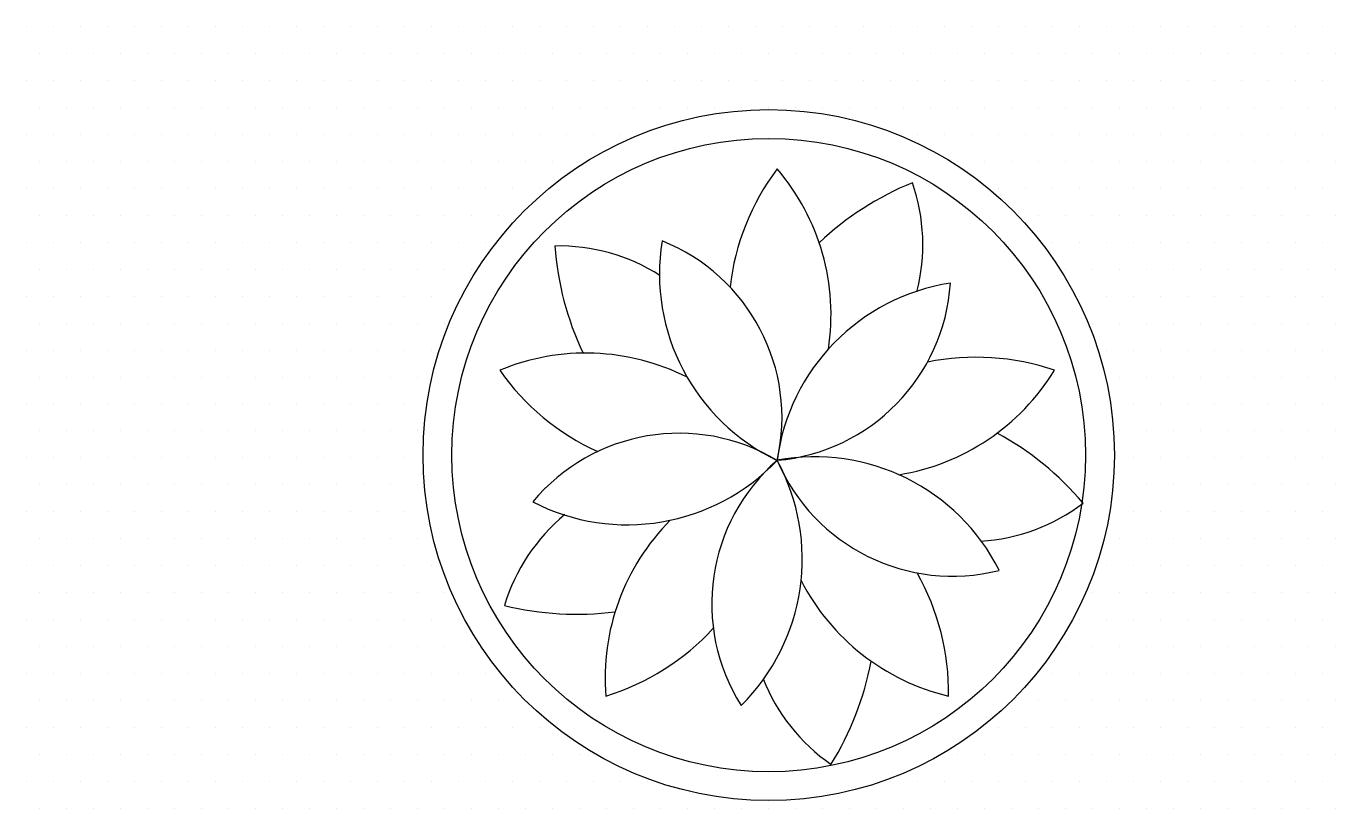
# Model space of a CAD drawing. Extents: x 4677 to 17855, y 8827 to 17498.
# Drawn here: x 8688 to 13234, y 11943 to 14661 of the extents above; entities that cross this region are included whole.
import ezdxf

# ---------------------------------------------------------------- set-up
doc = ezdxf.new("R2010")
doc.units = 0
doc.header["$MEASUREMENT"] = 0
doc.layers.get('0').update_dxf_attribs({"linetype": 'CONTINUOUS'})
doc.layers.add('2D', color=7, linetype='CONTINUOUS')
doc.styles.add('ATT', font='TXT')

# ---------------------------------------------------------------- blocks, each defined once
blk = doc.blocks.new('*X1')
at = {"color": 0}
for p, q in [((60562.5, 35812.5), (60562.5, 35812.5)), ((60656.25, 35812.5), (60656.25, 35812.5)), ((60750, 35812.5), (60750, 35812.5)), ((60843.75, 35812.5), (60843.75, 35812.5)), ((60937.5, 35812.5), (60937.5, 35812.5)), ((61031.25, 35812.5), (61031.25, 35812.5)), ((61125, 35812.5), (61125, 35812.5)), ((61218.75, 35812.5), (61218.75, 35812.5)), ((61312.5, 35812.5), (61312.5, 35812.5)), ((61406.25, 35812.5), (61406.25, 35812.5)), ((61500, 35812.5), (61500, 35812.5)), ((61593.75, 35812.5), (61593.75, 35812.5)), ((61687.5, 35812.5), (61687.5, 35812.5)), ((61781.25, 35812.5), (61781.25, 35812.5)), ((61875, 35812.5), (61875, 35812.5)), ((61968.75, 35812.5), (61968.75, 35812.5)), ((62062.5, 35812.5), (62062.5, 35812.5)), ((62156.25, 35812.5), (62156.25, 35812.5)), ((62250, 35812.5), (62250, 35812.5)), ((62343.75, 35812.5), (62343.75, 35812.5)), ((62437.5, 35812.5), (62437.5, 35812.5)), ((62531.25, 35812.5), (62531.25, 35812.5)), ((62625, 35812.5), (62625, 35812.5)), ((62718.75, 35812.5), (62718.75, 35812.5)), ((62812.5, 35812.5), (62812.5, 35812.5)), ((62906.25, 35812.5), (62906.25, 35812.5)), ((63000, 35812.5), (63000, 35812.5)), ((63093.75, 35812.5), (63093.75, 35812.5)), ((63187.5, 35812.5), (63187.5, 35812.5)), ((63281.25, 35812.5), (63281.25, 35812.5)), ((63375, 35812.5), (63375, 35812.5)), ((63468.75, 35812.5), (63468.75, 35812.5)), ((63562.5, 35812.5), (63562.5, 35812.5)), ((63656.25, 35812.5), (63656.25, 35812.5)), ((63750, 35812.5), (63750, 35812.5)), ((63843.75, 35812.5), (63843.75, 35812.5)), ((63937.5, 35812.5), (63937.5, 35812.5)), ((64031.25, 35812.5), (64031.25, 35812.5)), ((64125, 35812.5), (64125, 35812.5)), ((64218.75, 35812.5), (64218.75, 35812.5)), ((64312.5, 35812.5), (64312.5, 35812.5)), ((64406.25, 35812.5), (64406.25, 35812.5)), ((64500, 35812.5), (64500, 35812.5)), ((64593.75, 35812.5), (64593.75, 35812.5)), ((64687.5, 35812.5), (64687.5, 35812.5)), ((64781.25, 35812.5), (64781.25, 35812.5)), ((64875, 35812.5), (64875, 35812.5)), ((64968.75, 35812.5), (64968.75, 35812.5)), ((65062.5, 35812.5), (65062.5, 35812.5)), ((60609.375, 35718.75), (60609.375, 35718.75)), ((60703.125, 35718.75), (60703.125, 35718.75)), ((60796.875, 35718.75), (60796.875, 35718.75)), ((60890.625, 35718.75), (60890.625, 35718.75)), ((60984.375, 35718.75), (60984.375, 35718.75)), ((61078.125, 35718.75), (61078.125, 35718.75)), ((61171.875, 35718.75), (61171.875, 35718.75)), ((61265.625, 35718.75), (61265.625, 35718.75)), ((61359.375, 35718.75), (61359.375, 35718.75)), ((61453.125, 35718.75), (61453.125, 35718.75)), ((61546.875, 35718.75), (61546.875, 35718.75)), ((61640.625, 35718.75), (61640.625, 35718.75)), ((61734.375, 35718.75), (61734.375, 35718.75)), ((61828.125, 35718.75), (61828.125, 35718.75)), ((61921.875, 35718.75), (61921.875, 35718.75)), ((62015.625, 35718.75), (62015.625, 35718.75)), ((62109.375, 35718.75), (62109.375, 35718.75)), ((62203.125, 35718.75), (62203.125, 35718.75)), ((62296.875, 35718.75), (62296.875, 35718.75)), ((62390.625, 35718.75), (62390.625, 35718.75)), ((62484.375, 35718.75), (62484.375, 35718.75)), ((62578.125, 35718.75), (62578.125, 35718.75)), ((62671.875, 35718.75), (62671.875, 35718.75)), ((62765.625, 35718.75), (62765.625, 35718.75)), ((62859.375, 35718.75), (62859.375, 35718.75)), ((62953.125, 35718.75), (62953.125, 35718.75)), ((63046.875, 35718.75), (63046.875, 35718.75)), ((63140.625, 35718.75), (63140.625, 35718.75)), ((63234.375, 35718.75), (63234.375, 35718.75)), ((63328.125, 35718.75), (63328.125, 35718.75)), ((63421.875, 35718.75), (63421.875, 35718.75)), ((63515.625, 35718.75), (63515.625, 35718.75)), ((63609.375, 35718.75), (63609.375, 35718.75)), ((63703.125, 35718.75), (63703.125, 35718.75)), ((63796.875, 35718.75), (63796.875, 35718.75)), ((63890.625, 35718.75), (63890.625, 35718.75)), ((63984.375, 35718.75), (63984.375, 35718.75)), ((64078.125, 35718.75), (64078.125, 35718.75)), ((64171.875, 35718.75), (64171.875, 35718.75)), ((64265.625, 35718.75), (64265.625, 35718.75)), ((64359.375, 35718.75), (64359.375, 35718.75)), ((64453.125, 35718.75), (64453.125, 35718.75)), ((64546.875, 35718.75), (64546.875, 35718.75)), ((64640.625, 35718.75), (64640.625, 35718.75)), ((64734.375, 35718.75), (64734.375, 35718.75)), ((64828.125, 35718.75), (64828.125, 35718.75)), ((64921.875, 35718.75), (64921.875, 35718.75)), ((65015.625, 35718.75), (65015.625, 35718.75)), ((65109.375, 35718.75), (65109.375, 35718.75)), ((60562.5, 35625), (60562.5, 35625)), ((60656.25, 35625), (60656.25, 35625)), ((60750, 35625), (60750, 35625)), ((60843.75, 35625), (60843.75, 35625)), ((60937.5, 35625), (60937.5, 35625)), ((61031.25, 35625), (61031.25, 35625)), ((61125, 35625), (61125, 35625)), ((61218.75, 35625), (61218.75, 35625)), ((61312.5, 35625), (61312.5, 35625)), ((61406.25, 35625), (61406.25, 35625)), ((61500, 35625), (61500, 35625)), ((61593.75, 35625), (61593.75, 35625)), ((61687.5, 35625), (61687.5, 35625)), ((61781.25, 35625), (61781.25, 35625)), ((61875, 35625), (61875, 35625)), ((61968.75, 35625), (61968.75, 35625)), ((62062.5, 35625), (62062.5, 35625)), ((62156.25, 35625), (62156.25, 35625)), ((62250, 35625), (62250, 35625)), ((62343.75, 35625), (62343.75, 35625)), ((62437.5, 35625), (62437.5, 35625)), ((62531.25, 35625), (62531.25, 35625)), ((62625, 35625), (62625, 35625)), ((62718.75, 35625), (62718.75, 35625)), ((62812.5, 35625), (62812.5, 35625)), ((62906.25, 35625), (62906.25, 35625)), ((63000, 35625), (63000, 35625)), ((63093.75, 35625), (63093.75, 35625)), ((63187.5, 35625), (63187.5, 35625)), ((63281.25, 35625), (63281.25, 35625)), ((63375, 35625), (63375, 35625)), ((63468.75, 35625), (63468.75, 35625)), ((63562.5, 35625), (63562.5, 35625)), ((63656.25, 35625), (63656.25, 35625)), ((63750, 35625), (63750, 35625)), ((63843.75, 35625), (63843.75, 35625)), ((63937.5, 35625), (63937.5, 35625)), ((64031.25, 35625), (64031.25, 35625)), ((64125, 35625), (64125, 35625)), ((64218.75, 35625), (64218.75, 35625)), ((64312.5, 35625), (64312.5, 35625)), ((64406.25, 35625), (64406.25, 35625)), ((64500, 35625), (64500, 35625)), ((64593.75, 35625), (64593.75, 35625)), ((64687.5, 35625), (64687.5, 35625)), ((64781.25, 35625), (64781.25, 35625)), ((64875, 35625), (64875, 35625)), ((64968.75, 35625), (64968.75, 35625)), ((65062.5, 35625), (65062.5, 35625)), ((60609.375, 35531.25), (60609.375, 35531.25)), ((60703.125, 35531.25), (60703.125, 35531.25)), ((60796.875, 35531.25), (60796.875, 35531.25)), ((60890.625, 35531.25), (60890.625, 35531.25)), ((60984.375, 35531.25), (60984.375, 35531.25)), ((61078.125, 35531.25), (61078.125, 35531.25)), ((61171.875, 35531.25), (61171.875, 35531.25)), ((61265.625, 35531.25), (61265.625, 35531.25)), ((61359.375, 35531.25), (61359.375, 35531.25)), ((61453.125, 35531.25), (61453.125, 35531.25)), ((61546.875, 35531.25), (61546.875, 35531.25)), ((61640.625, 35531.25), (61640.625, 35531.25)), ((61734.375, 35531.25), (61734.375, 35531.25)), ((61828.125, 35531.25), (61828.125, 35531.25)), ((61921.875, 35531.25), (61921.875, 35531.25)), ((62015.625, 35531.25), (62015.625, 35531.25)), ((62109.375, 35531.25), (62109.375, 35531.25)), ((62203.125, 35531.25), (62203.125, 35531.25)), ((62296.875, 35531.25), (62296.875, 35531.25)), ((62390.625, 35531.25), (62390.625, 35531.25)), ((62484.375, 35531.25), (62484.375, 35531.25)), ((62578.125, 35531.25), (62578.125, 35531.25)), ((62671.875, 35531.25), (62671.875, 35531.25)), ((62765.625, 35531.25), (62765.625, 35531.25)), ((62859.375, 35531.25), (62859.375, 35531.25)), ((62953.125, 35531.25), (62953.125, 35531.25)), ((63046.875, 35531.25), (63046.875, 35531.25)), ((63140.625, 35531.25), (63140.625, 35531.25)), ((63234.375, 35531.25), (63234.375, 35531.25)), ((63328.125, 35531.25), (63328.125, 35531.25)), ((63421.875, 35531.25), (63421.875, 35531.25)), ((63515.625, 35531.25), (63515.625, 35531.25)), ((63609.375, 35531.25), (63609.375, 35531.25)), ((63703.125, 35531.25), (63703.125, 35531.25)), ((63796.875, 35531.25), (63796.875, 35531.25)), ((63890.625, 35531.25), (63890.625, 35531.25)), ((63984.375, 35531.25), (63984.375, 35531.25)), ((64078.125, 35531.25), (64078.125, 35531.25)), ((64171.875, 35531.25), (64171.875, 35531.25)), ((64265.625, 35531.25), (64265.625, 35531.25)), ((64359.375, 35531.25), (64359.375, 35531.25)), ((64453.125, 35531.25), (64453.125, 35531.25)), ((64546.875, 35531.25), (64546.875, 35531.25)), ((64640.625, 35531.25), (64640.625, 35531.25)), ((64734.375, 35531.25), (64734.375, 35531.25)), ((64828.125, 35531.25), (64828.125, 35531.25)), ((64921.875, 35531.25), (64921.875, 35531.25)), ((65015.625, 35531.25), (65015.625, 35531.25)), ((65109.375, 35531.25), (65109.375, 35531.25)), ((60562.5, 35437.5), (60562.5, 35437.5)), ((60656.25, 35437.5), (60656.25, 35437.5)), ((60750, 35437.5), (60750, 35437.5)), ((60843.75, 35437.5), (60843.75, 35437.5)), ((60937.5, 35437.5), (60937.5, 35437.5)), ((61031.25, 35437.5), (61031.25, 35437.5)), ((61125, 35437.5), (61125, 35437.5)), ((61218.75, 35437.5), (61218.75, 35437.5)), ((61312.5, 35437.5), (61312.5, 35437.5)), ((61406.25, 35437.5), (61406.25, 35437.5)), ((61500, 35437.5), (61500, 35437.5)), ((61593.75, 35437.5), (61593.75, 35437.5)), ((61687.5, 35437.5), (61687.5, 35437.5)), ((61781.25, 35437.5), (61781.25, 35437.5)), ((61875, 35437.5), (61875, 35437.5)), ((61968.75, 35437.5), (61968.75, 35437.5)), ((62062.5, 35437.5), (62062.5, 35437.5)), ((62156.25, 35437.5), (62156.25, 35437.5)), ((62250, 35437.5), (62250, 35437.5)), ((62343.75, 35437.5), (62343.75, 35437.5)), ((62437.5, 35437.5), (62437.5, 35437.5)), ((62531.25, 35437.5), (62531.25, 35437.5)), ((62625, 35437.5), (62625, 35437.5)), ((63656.25, 35437.5), (63656.25, 35437.5)), ((63750, 35437.5), (63750, 35437.5)), ((63843.75, 35437.5), (63843.75, 35437.5)), ((63937.5, 35437.5), (63937.5, 35437.5)), ((64031.25, 35437.5), (64031.25, 35437.5)), ((64125, 35437.5), (64125, 35437.5)), ((64218.75, 35437.5), (64218.75, 35437.5)), ((64312.5, 35437.5), (64312.5, 35437.5)), ((64406.25, 35437.5), (64406.25, 35437.5)), ((64500, 35437.5), (64500, 35437.5)), ((64593.75, 35437.5), (64593.75, 35437.5)), ((64687.5, 35437.5), (64687.5, 35437.5)), ((64781.25, 35437.5), (64781.25, 35437.5)), ((64875, 35437.5), (64875, 35437.5)), ((64968.75, 35437.5), (64968.75, 35437.5)), ((65062.5, 35437.5), (65062.5, 35437.5)), ((60609.375, 35343.75), (60609.375, 35343.75)), ((60703.125, 35343.75), (60703.125, 35343.75)), ((60796.875, 35343.75), (60796.875, 35343.75)), ((60890.625, 35343.75), (60890.625, 35343.75)), ((60984.375, 35343.75), (60984.375, 35343.75)), ((61078.125, 35343.75), (61078.125, 35343.75)), ((61171.875, 35343.75), (61171.875, 35343.75)), ((61265.625, 35343.75), (61265.625, 35343.75)), ((61359.375, 35343.75), (61359.375, 35343.75)), ((61453.125, 35343.75), (61453.125, 35343.75)), ((61546.875, 35343.75), (61546.875, 35343.75)), ((61640.625, 35343.75), (61640.625, 35343.75)), ((61734.375, 35343.75), (61734.375, 35343.75)), ((61828.125, 35343.75), (61828.125, 35343.75)), ((61921.875, 35343.75), (61921.875, 35343.75)), ((62015.625, 35343.75), (62015.625, 35343.75)), ((62109.375, 35343.75), (62109.375, 35343.75)), ((62203.125, 35343.75), (62203.125, 35343.75)), ((62296.875, 35343.75), (62296.875, 35343.75)), ((62390.625, 35343.75), (62390.625, 35343.75)), ((62484.375, 35343.75), (62484.375, 35343.75)), ((63796.875, 35343.75), (63796.875, 35343.75)), ((63890.625, 35343.75), (63890.625, 35343.75)), ((63984.375, 35343.75), (63984.375, 35343.75)), ((64078.125, 35343.75), (64078.125, 35343.75)), ((64171.875, 35343.75), (64171.875, 35343.75)), ((64265.625, 35343.75), (64265.625, 35343.75)), ((64359.375, 35343.75), (64359.375, 35343.75)), ((64453.125, 35343.75), (64453.125, 35343.75)), ((64546.875, 35343.75), (64546.875, 35343.75)), ((64640.625, 35343.75), (64640.625, 35343.75)), ((64734.375, 35343.75), (64734.375, 35343.75)), ((64828.125, 35343.75), (64828.125, 35343.75)), ((64921.875, 35343.75), (64921.875, 35343.75)), ((65015.625, 35343.75), (65015.625, 35343.75)), ((65109.375, 35343.75), (65109.375, 35343.75)), ((60562.5, 35250), (60562.5, 35250)), ((60656.25, 35250), (60656.25, 35250)), ((60750, 35250), (60750, 35250)), ((60843.75, 35250), (60843.75, 35250)), ((60937.5, 35250), (60937.5, 35250)), ((61031.25, 35250), (61031.25, 35250)), ((61125, 35250), (61125, 35250)), ((61218.75, 35250), (61218.75, 35250)), ((61312.5, 35250), (61312.5, 35250)), ((61406.25, 35250), (61406.25, 35250)), ((61500, 35250), (61500, 35250)), ((61593.75, 35250), (61593.75, 35250)), ((61687.5, 35250), (61687.5, 35250)), ((61781.25, 35250), (61781.25, 35250)), ((61875, 35250), (61875, 35250)), ((61968.75, 35250), (61968.75, 35250)), ((62062.5, 35250), (62062.5, 35250)), ((62156.25, 35250), (62156.25, 35250)), ((62250, 35250), (62250, 35250)), ((62343.75, 35250), (62343.75, 35250)), ((63937.5, 35250), (63937.5, 35250)), ((64031.25, 35250), (64031.25, 35250)), ((64125, 35250), (64125, 35250)), ((64218.75, 35250), (64218.75, 35250)), ((64312.5, 35250), (64312.5, 35250)), ((64406.25, 35250), (64406.25, 35250)), ((64500, 35250), (64500, 35250)), ((64593.75, 35250), (64593.75, 35250)), ((64687.5, 35250), (64687.5, 35250)), ((64781.25, 35250), (64781.25, 35250)), ((64875, 35250), (64875, 35250)), ((64968.75, 35250), (64968.75, 35250)), ((65062.5, 35250), (65062.5, 35250)), ((60609.375, 35156.25), (60609.375, 35156.25)), ((60703.125, 35156.25), (60703.125, 35156.25)), ((60796.875, 35156.25), (60796.875, 35156.25)), ((60890.625, 35156.25), (60890.625, 35156.25)), ((60984.375, 35156.25), (60984.375, 35156.25)), ((61078.125, 35156.25), (61078.125, 35156.25)), ((61171.875, 35156.25), (61171.875, 35156.25)), ((61265.625, 35156.25), (61265.625, 35156.25)), ((61359.375, 35156.25), (61359.375, 35156.25)), ((61453.125, 35156.25), (61453.125, 35156.25)), ((61546.875, 35156.25), (61546.875, 35156.25)), ((61640.625, 35156.25), (61640.625, 35156.25)), ((61734.375, 35156.25), (61734.375, 35156.25)), ((61828.125, 35156.25), (61828.125, 35156.25)), ((61921.875, 35156.25), (61921.875, 35156.25)), ((62015.625, 35156.25), (62015.625, 35156.25)), ((62109.375, 35156.25), (62109.375, 35156.25)), ((62203.125, 35156.25), (62203.125, 35156.25)), ((64078.125, 35156.25), (64078.125, 35156.25)), ((64171.875, 35156.25), (64171.875, 35156.25)), ((64265.625, 35156.25), (64265.625, 35156.25)), ((64359.375, 35156.25), (64359.375, 35156.25)), ((64453.125, 35156.25), (64453.125, 35156.25)), ((64546.875, 35156.25), (64546.875, 35156.25)), ((64640.625, 35156.25), (64640.625, 35156.25)), ((64734.375, 35156.25), (64734.375, 35156.25)), ((64828.125, 35156.25), (64828.125, 35156.25)), ((64921.875, 35156.25), (64921.875, 35156.25)), ((65015.625, 35156.25), (65015.625, 35156.25)), ((65109.375, 35156.25), (65109.375, 35156.25)), ((60562.5, 35062.5), (60562.5, 35062.5)), ((60656.25, 35062.5), (60656.25, 35062.5)), ((60750, 35062.5), (60750, 35062.5)), ((60843.75, 35062.5), (60843.75, 35062.5)), ((60937.5, 35062.5), (60937.5, 35062.5)), ((61031.25, 35062.5), (61031.25, 35062.5)), ((61125, 35062.5), (61125, 35062.5)), ((61218.75, 35062.5), (61218.75, 35062.5)), ((61312.5, 35062.5), (61312.5, 35062.5)), ((61406.25, 35062.5), (61406.25, 35062.5)), ((61500, 35062.5), (61500, 35062.5)), ((61593.75, 35062.5), (61593.75, 35062.5)), ((61687.5, 35062.5), (61687.5, 35062.5)), ((61781.25, 35062.5), (61781.25, 35062.5)), ((61875, 35062.5), (61875, 35062.5)), ((61968.75, 35062.5), (61968.75, 35062.5)), ((62062.5, 35062.5), (62062.5, 35062.5)), ((62156.25, 35062.5), (62156.25, 35062.5)), ((64125, 35062.5), (64125, 35062.5)), ((64218.75, 35062.5), (64218.75, 35062.5)), ((64312.5, 35062.5), (64312.5, 35062.5)), ((64406.25, 35062.5), (64406.25, 35062.5)), ((64500, 35062.5), (64500, 35062.5)), ((64593.75, 35062.5), (64593.75, 35062.5)), ((64687.5, 35062.5), (64687.5, 35062.5)), ((64781.25, 35062.5), (64781.25, 35062.5)), ((64875, 35062.5), (64875, 35062.5)), ((64968.75, 35062.5), (64968.75, 35062.5)), ((65062.5, 35062.5), (65062.5, 35062.5)), ((60609.375, 34968.75), (60609.375, 34968.75)), ((60703.125, 34968.75), (60703.125, 34968.75)), ((60796.875, 34968.75), (60796.875, 34968.75)), ((60890.625, 34968.75), (60890.625, 34968.75)), ((60984.375, 34968.75), (60984.375, 34968.75)), ((61078.125, 34968.75), (61078.125, 34968.75)), ((61171.875, 34968.75), (61171.875, 34968.75)), ((61265.625, 34968.75), (61265.625, 34968.75)), ((61359.375, 34968.75), (61359.375, 34968.75)), ((61453.125, 34968.75), (61453.125, 34968.75)), ((61546.875, 34968.75), (61546.875, 34968.75)), ((61640.625, 34968.75), (61640.625, 34968.75)), ((61734.375, 34968.75), (61734.375, 34968.75)), ((61828.125, 34968.75), (61828.125, 34968.75)), ((61921.875, 34968.75), (61921.875, 34968.75)), ((62015.625, 34968.75), (62015.625, 34968.75)), ((62109.375, 34968.75), (62109.375, 34968.75)), ((64171.875, 34968.75), (64171.875, 34968.75)), ((64265.625, 34968.75), (64265.625, 34968.75)), ((64359.375, 34968.75), (64359.375, 34968.75)), ((64453.125, 34968.75), (64453.125, 34968.75)), ((64546.875, 34968.75), (64546.875, 34968.75)), ((64640.625, 34968.75), (64640.625, 34968.75)), ((64734.375, 34968.75), (64734.375, 34968.75)), ((64828.125, 34968.75), (64828.125, 34968.75)), ((64921.875, 34968.75), (64921.875, 34968.75)), ((65015.625, 34968.75), (65015.625, 34968.75)), ((65109.375, 34968.75), (65109.375, 34968.75)), ((60562.5, 34875), (60562.5, 34875)), ((60656.25, 34875), (60656.25, 34875)), ((60750, 34875), (60750, 34875)), ((60843.75, 34875), (60843.75, 34875)), ((60937.5, 34875), (60937.5, 34875)), ((61031.25, 34875), (61031.25, 34875)), ((61125, 34875), (61125, 34875)), ((61218.75, 34875), (61218.75, 34875)), ((61312.5, 34875), (61312.5, 34875)), ((61406.25, 34875), (61406.25, 34875)), ((61500, 34875), (61500, 34875)), ((61593.75, 34875), (61593.75, 34875)), ((61687.5, 34875), (61687.5, 34875)), ((61781.25, 34875), (61781.25, 34875)), ((61875, 34875), (61875, 34875)), ((61968.75, 34875), (61968.75, 34875)), ((62062.5, 34875), (62062.5, 34875)), ((64218.75, 34875), (64218.75, 34875)), ((64312.5, 34875), (64312.5, 34875)), ((64406.25, 34875), (64406.25, 34875)), ((64500, 34875), (64500, 34875)), ((64593.75, 34875), (64593.75, 34875)), ((64687.5, 34875), (64687.5, 34875)), ((64781.25, 34875), (64781.25, 34875)), ((64875, 34875), (64875, 34875)), ((64968.75, 34875), (64968.75, 34875)), ((65062.5, 34875), (65062.5, 34875)), ((60609.375, 34781.25), (60609.375, 34781.25)), ((60703.125, 34781.25), (60703.125, 34781.25)), ((60796.875, 34781.25), (60796.875, 34781.25)), ((60890.625, 34781.25), (60890.625, 34781.25)), ((60984.375, 34781.25), (60984.375, 34781.25)), ((61078.125, 34781.25), (61078.125, 34781.25)), ((61171.875, 34781.25), (61171.875, 34781.25)), ((61265.625, 34781.25), (61265.625, 34781.25)), ((61359.375, 34781.25), (61359.375, 34781.25)), ((61453.125, 34781.25), (61453.125, 34781.25)), ((61546.875, 34781.25), (61546.875, 34781.25)), ((61640.625, 34781.25), (61640.625, 34781.25)), ((61734.375, 34781.25), (61734.375, 34781.25)), ((61828.125, 34781.25), (61828.125, 34781.25)), ((61921.875, 34781.25), (61921.875, 34781.25)), ((62015.625, 34781.25), (62015.625, 34781.25)), ((64265.625, 34781.25), (64265.625, 34781.25)), ((64359.375, 34781.25), (64359.375, 34781.25)), ((64453.125, 34781.25), (64453.125, 34781.25)), ((64546.875, 34781.25), (64546.875, 34781.25)), ((64640.625, 34781.25), (64640.625, 34781.25)), ((64734.375, 34781.25), (64734.375, 34781.25)), ((64828.125, 34781.25), (64828.125, 34781.25)), ((64921.875, 34781.25), (64921.875, 34781.25)), ((65015.625, 34781.25), (65015.625, 34781.25)), ((65109.375, 34781.25), (65109.375, 34781.25)), ((60562.5, 34687.5), (60562.5, 34687.5)), ((60656.25, 34687.5), (60656.25, 34687.5)), ((60750, 34687.5), (60750, 34687.5)), ((60843.75, 34687.5), (60843.75, 34687.5)), ((60937.5, 34687.5), (60937.5, 34687.5)), ((61031.25, 34687.5), (61031.25, 34687.5)), ((61125, 34687.5), (61125, 34687.5)), ((61218.75, 34687.5), (61218.75, 34687.5)), ((61312.5, 34687.5), (61312.5, 34687.5)), ((61406.25, 34687.5), (61406.25, 34687.5)), ((61500, 34687.5), (61500, 34687.5)), ((61593.75, 34687.5), (61593.75, 34687.5)), ((61687.5, 34687.5), (61687.5, 34687.5)), ((61781.25, 34687.5), (61781.25, 34687.5)), ((61875, 34687.5), (61875, 34687.5)), ((61968.75, 34687.5), (61968.75, 34687.5)), ((64312.5, 34687.5), (64312.5, 34687.5)), ((64406.25, 34687.5), (64406.25, 34687.5)), ((64500, 34687.5), (64500, 34687.5)), ((64593.75, 34687.5), (64593.75, 34687.5)), ((64687.5, 34687.5), (64687.5, 34687.5)), ((64781.25, 34687.5), (64781.25, 34687.5)), ((64875, 34687.5), (64875, 34687.5)), ((64968.75, 34687.5), (64968.75, 34687.5)), ((65062.5, 34687.5), (65062.5, 34687.5)), ((60609.375, 34593.75), (60609.375, 34593.75)), ((60703.125, 34593.75), (60703.125, 34593.75)), ((60796.875, 34593.75), (60796.875, 34593.75)), ((60890.625, 34593.75), (60890.625, 34593.75)), ((60984.375, 34593.75), (60984.375, 34593.75)), ((61078.125, 34593.75), (61078.125, 34593.75)), ((61171.875, 34593.75), (61171.875, 34593.75)), ((61265.625, 34593.75), (61265.625, 34593.75)), ((61359.375, 34593.75), (61359.375, 34593.75)), ((61453.125, 34593.75), (61453.125, 34593.75)), ((61546.875, 34593.75), (61546.875, 34593.75)), ((61640.625, 34593.75), (61640.625, 34593.75)), ((61734.375, 34593.75), (61734.375, 34593.75)), ((61828.125, 34593.75), (61828.125, 34593.75)), ((61921.875, 34593.75), (61921.875, 34593.75)), ((64359.375, 34593.75), (64359.375, 34593.75)), ((64453.125, 34593.75), (64453.125, 34593.75)), ((64546.875, 34593.75), (64546.875, 34593.75)), ((64640.625, 34593.75), (64640.625, 34593.75)), ((64734.375, 34593.75), (64734.375, 34593.75)), ((64828.125, 34593.75), (64828.125, 34593.75)), ((64921.875, 34593.75), (64921.875, 34593.75)), ((65015.625, 34593.75), (65015.625, 34593.75)), ((65109.375, 34593.75), (65109.375, 34593.75)), ((60562.5, 34500), (60562.5, 34500)), ((60656.25, 34500), (60656.25, 34500)), ((60750, 34500), (60750, 34500)), ((60843.75, 34500), (60843.75, 34500)), ((60937.5, 34500), (60937.5, 34500)), ((61031.25, 34500), (61031.25, 34500)), ((61125, 34500), (61125, 34500)), ((61218.75, 34500), (61218.75, 34500)), ((61312.5, 34500), (61312.5, 34500)), ((61406.25, 34500), (61406.25, 34500)), ((61500, 34500), (61500, 34500)), ((61593.75, 34500), (61593.75, 34500)), ((61687.5, 34500), (61687.5, 34500)), ((61781.25, 34500), (61781.25, 34500)), ((61875, 34500), (61875, 34500)), ((64406.25, 34500), (64406.25, 34500)), ((64500, 34500), (64500, 34500)), ((64593.75, 34500), (64593.75, 34500)), ((64687.5, 34500), (64687.5, 34500)), ((64781.25, 34500), (64781.25, 34500)), ((64875, 34500), (64875, 34500)), ((64968.75, 34500), (64968.75, 34500)), ((65062.5, 34500), (65062.5, 34500)), ((60609.375, 34406.25), (60609.375, 34406.25)), ((60703.125, 34406.25), (60703.125, 34406.25)), ((60796.875, 34406.25), (60796.875, 34406.25)), ((60890.625, 34406.25), (60890.625, 34406.25)), ((60984.375, 34406.25), (60984.375, 34406.25)), ((61078.125, 34406.25), (61078.125, 34406.25)), ((61171.875, 34406.25), (61171.875, 34406.25)), ((61265.625, 34406.25), (61265.625, 34406.25)), ((61359.375, 34406.25), (61359.375, 34406.25)), ((61453.125, 34406.25), (61453.125, 34406.25)), ((61546.875, 34406.25), (61546.875, 34406.25)), ((61640.625, 34406.25), (61640.625, 34406.25)), ((61734.375, 34406.25), (61734.375, 34406.25)), ((61828.125, 34406.25), (61828.125, 34406.25)), ((61921.875, 34406.25), (61921.875, 34406.25)), ((64359.375, 34406.25), (64359.375, 34406.25)), ((64453.125, 34406.25), (64453.125, 34406.25)), ((64546.875, 34406.25), (64546.875, 34406.25)), ((64640.625, 34406.25), (64640.625, 34406.25)), ((64734.375, 34406.25), (64734.375, 34406.25)), ((64828.125, 34406.25), (64828.125, 34406.25)), ((64921.875, 34406.25), (64921.875, 34406.25)), ((65015.625, 34406.25), (65015.625, 34406.25)), ((65109.375, 34406.25), (65109.375, 34406.25)), ((60562.5, 34312.5), (60562.5, 34312.5)), ((60656.25, 34312.5), (60656.25, 34312.5)), ((60750, 34312.5), (60750, 34312.5)), ((60843.75, 34312.5), (60843.75, 34312.5)), ((60937.5, 34312.5), (60937.5, 34312.5)), ((61031.25, 34312.5), (61031.25, 34312.5)), ((61125, 34312.5), (61125, 34312.5)), ((61218.75, 34312.5), (61218.75, 34312.5)), ((61312.5, 34312.5), (61312.5, 34312.5)), ((61406.25, 34312.5), (61406.25, 34312.5)), ((61500, 34312.5), (61500, 34312.5)), ((61593.75, 34312.5), (61593.75, 34312.5)), ((61687.5, 34312.5), (61687.5, 34312.5)), ((61781.25, 34312.5), (61781.25, 34312.5)), ((61875, 34312.5), (61875, 34312.5)), ((64406.25, 34312.5), (64406.25, 34312.5)), ((64500, 34312.5), (64500, 34312.5)), ((64593.75, 34312.5), (64593.75, 34312.5)), ((64687.5, 34312.5), (64687.5, 34312.5)), ((64781.25, 34312.5), (64781.25, 34312.5)), ((64875, 34312.5), (64875, 34312.5)), ((64968.75, 34312.5), (64968.75, 34312.5)), ((65062.5, 34312.5), (65062.5, 34312.5)), ((60609.375, 34218.75), (60609.375, 34218.75)), ((60703.125, 34218.75), (60703.125, 34218.75)), ((60796.875, 34218.75), (60796.875, 34218.75)), ((60890.625, 34218.75), (60890.625, 34218.75)), ((60984.375, 34218.75), (60984.375, 34218.75)), ((61078.125, 34218.75), (61078.125, 34218.75)), ((61171.875, 34218.75), (61171.875, 34218.75)), ((61265.625, 34218.75), (61265.625, 34218.75)), ((61359.375, 34218.75), (61359.375, 34218.75)), ((61453.125, 34218.75), (61453.125, 34218.75)), ((61546.875, 34218.75), (61546.875, 34218.75)), ((61640.625, 34218.75), (61640.625, 34218.75)), ((61734.375, 34218.75), (61734.375, 34218.75)), ((61828.125, 34218.75), (61828.125, 34218.75)), ((61921.875, 34218.75), (61921.875, 34218.75)), ((64359.375, 34218.75), (64359.375, 34218.75)), ((64453.125, 34218.75), (64453.125, 34218.75)), ((64546.875, 34218.75), (64546.875, 34218.75)), ((64640.625, 34218.75), (64640.625, 34218.75)), ((64734.375, 34218.75), (64734.375, 34218.75)), ((64828.125, 34218.75), (64828.125, 34218.75)), ((64921.875, 34218.75), (64921.875, 34218.75)), ((65015.625, 34218.75), (65015.625, 34218.75)), ((65109.375, 34218.75), (65109.375, 34218.75)), ((60562.5, 34125), (60562.5, 34125)), ((60656.25, 34125), (60656.25, 34125)), ((60750, 34125), (60750, 34125)), ((60843.75, 34125), (60843.75, 34125)), ((60937.5, 34125), (60937.5, 34125)), ((61031.25, 34125), (61031.25, 34125)), ((61125, 34125), (61125, 34125)), ((61218.75, 34125), (61218.75, 34125)), ((61312.5, 34125), (61312.5, 34125)), ((61406.25, 34125), (61406.25, 34125)), ((61500, 34125), (61500, 34125)), ((61593.75, 34125), (61593.75, 34125)), ((61687.5, 34125), (61687.5, 34125)), ((61781.25, 34125), (61781.25, 34125)), ((61875, 34125), (61875, 34125)), ((64406.25, 34125), (64406.25, 34125)), ((64500, 34125), (64500, 34125)), ((64593.75, 34125), (64593.75, 34125)), ((64687.5, 34125), (64687.5, 34125)), ((64781.25, 34125), (64781.25, 34125)), ((64875, 34125), (64875, 34125)), ((64968.75, 34125), (64968.75, 34125)), ((65062.5, 34125), (65062.5, 34125)), ((60609.375, 34031.25), (60609.375, 34031.25)), ((60703.125, 34031.25), (60703.125, 34031.25)), ((60796.875, 34031.25), (60796.875, 34031.25)), ((60890.625, 34031.25), (60890.625, 34031.25)), ((60984.375, 34031.25), (60984.375, 34031.25)), ((61078.125, 34031.25), (61078.125, 34031.25)), ((61171.875, 34031.25), (61171.875, 34031.25)), ((61265.625, 34031.25), (61265.625, 34031.25)), ((61359.375, 34031.25), (61359.375, 34031.25)), ((61453.125, 34031.25), (61453.125, 34031.25)), ((61546.875, 34031.25), (61546.875, 34031.25)), ((61640.625, 34031.25), (61640.625, 34031.25)), ((61734.375, 34031.25), (61734.375, 34031.25)), ((61828.125, 34031.25), (61828.125, 34031.25)), ((61921.875, 34031.25), (61921.875, 34031.25)), ((64359.375, 34031.25), (64359.375, 34031.25)), ((64453.125, 34031.25), (64453.125, 34031.25)), ((64546.875, 34031.25), (64546.875, 34031.25)), ((64640.625, 34031.25), (64640.625, 34031.25)), ((64734.375, 34031.25), (64734.375, 34031.25)), ((64828.125, 34031.25), (64828.125, 34031.25)), ((64921.875, 34031.25), (64921.875, 34031.25)), ((65015.625, 34031.25), (65015.625, 34031.25)), ((65109.375, 34031.25), (65109.375, 34031.25)), ((60562.5, 33937.5), (60562.5, 33937.5)), ((60656.25, 33937.5), (60656.25, 33937.5)), ((60750, 33937.5), (60750, 33937.5)), ((60843.75, 33937.5), (60843.75, 33937.5)), ((60937.5, 33937.5), (60937.5, 33937.5)), ((61031.25, 33937.5), (61031.25, 33937.5)), ((61125, 33937.5), (61125, 33937.5)), ((61218.75, 33937.5), (61218.75, 33937.5)), ((61312.5, 33937.5), (61312.5, 33937.5)), ((61406.25, 33937.5), (61406.25, 33937.5)), ((61500, 33937.5), (61500, 33937.5)), ((61593.75, 33937.5), (61593.75, 33937.5)), ((61687.5, 33937.5), (61687.5, 33937.5)), ((61781.25, 33937.5), (61781.25, 33937.5)), ((61875, 33937.5), (61875, 33937.5)), ((61968.75, 33937.5), (61968.75, 33937.5)), ((64312.5, 33937.5), (64312.5, 33937.5)), ((64406.25, 33937.5), (64406.25, 33937.5)), ((64500, 33937.5), (64500, 33937.5)), ((64593.75, 33937.5), (64593.75, 33937.5)), ((64687.5, 33937.5), (64687.5, 33937.5)), ((64781.25, 33937.5), (64781.25, 33937.5)), ((64875, 33937.5), (64875, 33937.5)), ((64968.75, 33937.5), (64968.75, 33937.5)), ((65062.5, 33937.5), (65062.5, 33937.5)), ((60609.375, 33843.75), (60609.375, 33843.75)), ((60703.125, 33843.75), (60703.125, 33843.75)), ((60796.875, 33843.75), (60796.875, 33843.75)), ((60890.625, 33843.75), (60890.625, 33843.75)), ((60984.375, 33843.75), (60984.375, 33843.75)), ((61078.125, 33843.75), (61078.125, 33843.75)), ((61171.875, 33843.75), (61171.875, 33843.75)), ((61265.625, 33843.75), (61265.625, 33843.75)), ((61359.375, 33843.75), (61359.375, 33843.75)), ((61453.125, 33843.75), (61453.125, 33843.75)), ((61546.875, 33843.75), (61546.875, 33843.75)), ((61640.625, 33843.75), (61640.625, 33843.75)), ((61734.375, 33843.75), (61734.375, 33843.75)), ((61828.125, 33843.75), (61828.125, 33843.75)), ((61921.875, 33843.75), (61921.875, 33843.75)), ((62015.625, 33843.75), (62015.625, 33843.75)), ((64265.625, 33843.75), (64265.625, 33843.75)), ((64359.375, 33843.75), (64359.375, 33843.75)), ((64453.125, 33843.75), (64453.125, 33843.75)), ((64546.875, 33843.75), (64546.875, 33843.75)), ((64640.625, 33843.75), (64640.625, 33843.75)), ((64734.375, 33843.75), (64734.375, 33843.75)), ((64828.125, 33843.75), (64828.125, 33843.75)), ((64921.875, 33843.75), (64921.875, 33843.75)), ((65015.625, 33843.75), (65015.625, 33843.75)), ((65109.375, 33843.75), (65109.375, 33843.75)), ((60562.5, 33750), (60562.5, 33750)), ((60656.25, 33750), (60656.25, 33750)), ((60750, 33750), (60750, 33750)), ((60843.75, 33750), (60843.75, 33750)), ((60937.5, 33750), (60937.5, 33750)), ((61031.25, 33750), (61031.25, 33750)), ((61125, 33750), (61125, 33750)), ((61218.75, 33750), (61218.75, 33750)), ((61312.5, 33750), (61312.5, 33750)), ((61406.25, 33750), (61406.25, 33750)), ((61500, 33750), (61500, 33750)), ((61593.75, 33750), (61593.75, 33750)), ((61687.5, 33750), (61687.5, 33750)), ((61781.25, 33750), (61781.25, 33750)), ((61875, 33750), (61875, 33750)), ((61968.75, 33750), (61968.75, 33750)), ((62062.5, 33750), (62062.5, 33750)), ((64218.75, 33750), (64218.75, 33750)), ((64312.5, 33750), (64312.5, 33750)), ((64406.25, 33750), (64406.25, 33750)), ((64500, 33750), (64500, 33750)), ((64593.75, 33750), (64593.75, 33750)), ((64687.5, 33750), (64687.5, 33750)), ((64781.25, 33750), (64781.25, 33750)), ((64875, 33750), (64875, 33750)), ((64968.75, 33750), (64968.75, 33750)), ((65062.5, 33750), (65062.5, 33750)), ((60609.375, 33656.25), (60609.375, 33656.25)), ((60703.125, 33656.25), (60703.125, 33656.25)), ((60796.875, 33656.25), (60796.875, 33656.25)), ((60890.625, 33656.25), (60890.625, 33656.25)), ((60984.375, 33656.25), (60984.375, 33656.25)), ((61078.125, 33656.25), (61078.125, 33656.25)), ((61171.875, 33656.25), (61171.875, 33656.25)), ((61265.625, 33656.25), (61265.625, 33656.25)), ((61359.375, 33656.25), (61359.375, 33656.25)), ((61453.125, 33656.25), (61453.125, 33656.25)), ((61546.875, 33656.25), (61546.875, 33656.25)), ((61640.625, 33656.25), (61640.625, 33656.25)), ((61734.375, 33656.25), (61734.375, 33656.25)), ((61828.125, 33656.25), (61828.125, 33656.25)), ((61921.875, 33656.25), (61921.875, 33656.25)), ((62015.625, 33656.25), (62015.625, 33656.25)), ((62109.375, 33656.25), (62109.375, 33656.25)), ((64171.875, 33656.25), (64171.875, 33656.25)), ((64265.625, 33656.25), (64265.625, 33656.25)), ((64359.375, 33656.25), (64359.375, 33656.25)), ((64453.125, 33656.25), (64453.125, 33656.25)), ((64546.875, 33656.25), (64546.875, 33656.25)), ((64640.625, 33656.25), (64640.625, 33656.25)), ((64734.375, 33656.25), (64734.375, 33656.25)), ((64828.125, 33656.25), (64828.125, 33656.25)), ((64921.875, 33656.25), (64921.875, 33656.25)), ((65015.625, 33656.25), (65015.625, 33656.25)), ((65109.375, 33656.25), (65109.375, 33656.25)), ((60562.5, 33562.5), (60562.5, 33562.5)), ((60656.25, 33562.5), (60656.25, 33562.5)), ((60750, 33562.5), (60750, 33562.5)), ((60843.75, 33562.5), (60843.75, 33562.5)), ((60937.5, 33562.5), (60937.5, 33562.5)), ((61031.25, 33562.5), (61031.25, 33562.5)), ((61125, 33562.5), (61125, 33562.5)), ((61218.75, 33562.5), (61218.75, 33562.5)), ((61312.5, 33562.5), (61312.5, 33562.5)), ((61406.25, 33562.5), (61406.25, 33562.5)), ((61500, 33562.5), (61500, 33562.5)), ((61593.75, 33562.5), (61593.75, 33562.5)), ((61687.5, 33562.5), (61687.5, 33562.5)), ((61781.25, 33562.5), (61781.25, 33562.5)), ((61875, 33562.5), (61875, 33562.5)), ((61968.75, 33562.5), (61968.75, 33562.5)), ((62062.5, 33562.5), (62062.5, 33562.5)), ((62156.25, 33562.5), (62156.25, 33562.5)), ((64125, 33562.5), (64125, 33562.5)), ((64218.75, 33562.5), (64218.75, 33562.5)), ((64312.5, 33562.5), (64312.5, 33562.5)), ((64406.25, 33562.5), (64406.25, 33562.5)), ((64500, 33562.5), (64500, 33562.5)), ((64593.75, 33562.5), (64593.75, 33562.5)), ((64687.5, 33562.5), (64687.5, 33562.5)), ((64781.25, 33562.5), (64781.25, 33562.5)), ((64875, 33562.5), (64875, 33562.5)), ((64968.75, 33562.5), (64968.75, 33562.5)), ((65062.5, 33562.5), (65062.5, 33562.5)), ((60609.375, 33468.75), (60609.375, 33468.75)), ((60703.125, 33468.75), (60703.125, 33468.75)), ((60796.875, 33468.75), (60796.875, 33468.75)), ((60890.625, 33468.75), (60890.625, 33468.75)), ((60984.375, 33468.75), (60984.375, 33468.75)), ((61078.125, 33468.75), (61078.125, 33468.75)), ((61171.875, 33468.75), (61171.875, 33468.75)), ((61265.625, 33468.75), (61265.625, 33468.75)), ((61359.375, 33468.75), (61359.375, 33468.75)), ((61453.125, 33468.75), (61453.125, 33468.75)), ((61546.875, 33468.75), (61546.875, 33468.75)), ((61640.625, 33468.75), (61640.625, 33468.75)), ((61734.375, 33468.75), (61734.375, 33468.75)), ((61828.125, 33468.75), (61828.125, 33468.75)), ((61921.875, 33468.75), (61921.875, 33468.75)), ((62015.625, 33468.75), (62015.625, 33468.75)), ((62109.375, 33468.75), (62109.375, 33468.75)), ((62203.125, 33468.75), (62203.125, 33468.75)), ((62296.875, 33468.75), (62296.875, 33468.75)), ((63984.375, 33468.75), (63984.375, 33468.75)), ((64078.125, 33468.75), (64078.125, 33468.75)), ((64171.875, 33468.75), (64171.875, 33468.75)), ((64265.625, 33468.75), (64265.625, 33468.75)), ((64359.375, 33468.75), (64359.375, 33468.75)), ((64453.125, 33468.75), (64453.125, 33468.75)), ((64546.875, 33468.75), (64546.875, 33468.75)), ((64640.625, 33468.75), (64640.625, 33468.75)), ((64734.375, 33468.75), (64734.375, 33468.75)), ((64828.125, 33468.75), (64828.125, 33468.75)), ((64921.875, 33468.75), (64921.875, 33468.75)), ((65015.625, 33468.75), (65015.625, 33468.75)), ((65109.375, 33468.75), (65109.375, 33468.75)), ((60562.5, 33375), (60562.5, 33375)), ((60656.25, 33375), (60656.25, 33375)), ((60750, 33375), (60750, 33375)), ((60843.75, 33375), (60843.75, 33375)), ((60937.5, 33375), (60937.5, 33375)), ((61031.25, 33375), (61031.25, 33375)), ((61125, 33375), (61125, 33375)), ((61218.75, 33375), (61218.75, 33375)), ((61312.5, 33375), (61312.5, 33375)), ((61406.25, 33375), (61406.25, 33375)), ((61500, 33375), (61500, 33375)), ((61593.75, 33375), (61593.75, 33375)), ((61687.5, 33375), (61687.5, 33375)), ((61781.25, 33375), (61781.25, 33375)), ((61875, 33375), (61875, 33375)), ((61968.75, 33375), (61968.75, 33375)), ((62062.5, 33375), (62062.5, 33375)), ((62156.25, 33375), (62156.25, 33375)), ((62250, 33375), (62250, 33375)), ((62343.75, 33375), (62343.75, 33375)), ((63937.5, 33375), (63937.5, 33375)), ((64031.25, 33375), (64031.25, 33375)), ((64125, 33375), (64125, 33375)), ((64218.75, 33375), (64218.75, 33375)), ((64312.5, 33375), (64312.5, 33375)), ((64406.25, 33375), (64406.25, 33375)), ((64500, 33375), (64500, 33375)), ((64593.75, 33375), (64593.75, 33375)), ((64687.5, 33375), (64687.5, 33375)), ((64781.25, 33375), (64781.25, 33375)), ((64875, 33375), (64875, 33375)), ((64968.75, 33375), (64968.75, 33375)), ((65062.5, 33375), (65062.5, 33375)), ((60609.375, 33281.25), (60609.375, 33281.25)), ((60703.125, 33281.25), (60703.125, 33281.25)), ((60796.875, 33281.25), (60796.875, 33281.25)), ((60890.625, 33281.25), (60890.625, 33281.25)), ((60984.375, 33281.25), (60984.375, 33281.25)), ((61078.125, 33281.25), (61078.125, 33281.25)), ((61171.875, 33281.25), (61171.875, 33281.25)), ((61265.625, 33281.25), (61265.625, 33281.25)), ((61359.375, 33281.25), (61359.375, 33281.25)), ((61453.125, 33281.25), (61453.125, 33281.25)), ((61546.875, 33281.25), (61546.875, 33281.25)), ((61640.625, 33281.25), (61640.625, 33281.25)), ((61734.375, 33281.25), (61734.375, 33281.25)), ((61828.125, 33281.25), (61828.125, 33281.25)), ((61921.875, 33281.25), (61921.875, 33281.25)), ((62015.625, 33281.25), (62015.625, 33281.25)), ((62109.375, 33281.25), (62109.375, 33281.25)), ((62203.125, 33281.25), (62203.125, 33281.25)), ((62296.875, 33281.25), (62296.875, 33281.25)), ((62390.625, 33281.25), (62390.625, 33281.25)), ((62484.375, 33281.25), (62484.375, 33281.25)), ((63796.875, 33281.25), (63796.875, 33281.25)), ((63890.625, 33281.25), (63890.625, 33281.25)), ((63984.375, 33281.25), (63984.375, 33281.25)), ((64078.125, 33281.25), (64078.125, 33281.25)), ((64171.875, 33281.25), (64171.875, 33281.25)), ((64265.625, 33281.25), (64265.625, 33281.25)), ((64359.375, 33281.25), (64359.375, 33281.25)), ((64453.125, 33281.25), (64453.125, 33281.25)), ((64546.875, 33281.25), (64546.875, 33281.25)), ((64640.625, 33281.25), (64640.625, 33281.25)), ((64734.375, 33281.25), (64734.375, 33281.25)), ((64828.125, 33281.25), (64828.125, 33281.25)), ((64921.875, 33281.25), (64921.875, 33281.25)), ((65015.625, 33281.25), (65015.625, 33281.25)), ((65109.375, 33281.25), (65109.375, 33281.25)), ((60562.5, 33187.5), (60562.5, 33187.5)), ((60656.25, 33187.5), (60656.25, 33187.5)), ((60750, 33187.5), (60750, 33187.5)), ((60843.75, 33187.5), (60843.75, 33187.5)), ((60937.5, 33187.5), (60937.5, 33187.5)), ((61031.25, 33187.5), (61031.25, 33187.5)), ((61125, 33187.5), (61125, 33187.5)), ((61218.75, 33187.5), (61218.75, 33187.5)), ((61312.5, 33187.5), (61312.5, 33187.5)), ((61406.25, 33187.5), (61406.25, 33187.5)), ((61500, 33187.5), (61500, 33187.5)), ((61593.75, 33187.5), (61593.75, 33187.5)), ((61687.5, 33187.5), (61687.5, 33187.5)), ((61781.25, 33187.5), (61781.25, 33187.5)), ((61875, 33187.5), (61875, 33187.5)), ((61968.75, 33187.5), (61968.75, 33187.5)), ((62062.5, 33187.5), (62062.5, 33187.5)), ((62156.25, 33187.5), (62156.25, 33187.5)), ((62250, 33187.5), (62250, 33187.5)), ((62343.75, 33187.5), (62343.75, 33187.5)), ((62437.5, 33187.5), (62437.5, 33187.5)), ((62531.25, 33187.5), (62531.25, 33187.5)), ((62625, 33187.5), (62625, 33187.5)), ((62718.75, 33187.5), (62718.75, 33187.5)), ((63562.5, 33187.5), (63562.5, 33187.5)), ((63656.25, 33187.5), (63656.25, 33187.5)), ((63750, 33187.5), (63750, 33187.5)), ((63843.75, 33187.5), (63843.75, 33187.5)), ((63937.5, 33187.5), (63937.5, 33187.5)), ((64031.25, 33187.5), (64031.25, 33187.5)), ((64125, 33187.5), (64125, 33187.5)), ((64218.75, 33187.5), (64218.75, 33187.5)), ((64312.5, 33187.5), (64312.5, 33187.5)), ((64406.25, 33187.5), (64406.25, 33187.5)), ((64500, 33187.5), (64500, 33187.5)), ((64593.75, 33187.5), (64593.75, 33187.5)), ((64687.5, 33187.5), (64687.5, 33187.5)), ((64781.25, 33187.5), (64781.25, 33187.5)), ((64875, 33187.5), (64875, 33187.5)), ((64968.75, 33187.5), (64968.75, 33187.5)), ((65062.5, 33187.5), (65062.5, 33187.5)), ((60609.375, 33093.75), (60609.375, 33093.75)), ((60703.125, 33093.75), (60703.125, 33093.75)), ((60796.875, 33093.75), (60796.875, 33093.75)), ((60890.625, 33093.75), (60890.625, 33093.75)), ((60984.375, 33093.75), (60984.375, 33093.75)), ((61078.125, 33093.75), (61078.125, 33093.75)), ((61171.875, 33093.75), (61171.875, 33093.75)), ((61265.625, 33093.75), (61265.625, 33093.75)), ((61359.375, 33093.75), (61359.375, 33093.75)), ((61453.125, 33093.75), (61453.125, 33093.75)), ((61546.875, 33093.75), (61546.875, 33093.75)), ((61640.625, 33093.75), (61640.625, 33093.75)), ((61734.375, 33093.75), (61734.375, 33093.75)), ((61828.125, 33093.75), (61828.125, 33093.75)), ((61921.875, 33093.75), (61921.875, 33093.75)), ((62015.625, 33093.75), (62015.625, 33093.75)), ((62109.375, 33093.75), (62109.375, 33093.75)), ((62203.125, 33093.75), (62203.125, 33093.75)), ((62296.875, 33093.75), (62296.875, 33093.75)), ((62390.625, 33093.75), (62390.625, 33093.75)), ((62484.375, 33093.75), (62484.375, 33093.75)), ((62578.125, 33093.75), (62578.125, 33093.75)), ((62671.875, 33093.75), (62671.875, 33093.75)), ((62765.625, 33093.75), (62765.625, 33093.75)), ((62859.375, 33093.75), (62859.375, 33093.75)), ((62953.125, 33093.75), (62953.125, 33093.75)), ((63046.875, 33093.75), (63046.875, 33093.75)), ((63140.625, 33093.75), (63140.625, 33093.75)), ((63234.375, 33093.75), (63234.375, 33093.75)), ((63328.125, 33093.75), (63328.125, 33093.75)), ((63421.875, 33093.75), (63421.875, 33093.75)), ((63515.625, 33093.75), (63515.625, 33093.75)), ((63609.375, 33093.75), (63609.375, 33093.75)), ((63703.125, 33093.75), (63703.125, 33093.75)), ((63796.875, 33093.75), (63796.875, 33093.75)), ((63890.625, 33093.75), (63890.625, 33093.75)), ((63984.375, 33093.75), (63984.375, 33093.75)), ((64078.125, 33093.75), (64078.125, 33093.75)), ((64171.875, 33093.75), (64171.875, 33093.75)), ((64265.625, 33093.75), (64265.625, 33093.75)), ((64359.375, 33093.75), (64359.375, 33093.75)), ((64453.125, 33093.75), (64453.125, 33093.75)), ((64546.875, 33093.75), (64546.875, 33093.75)), ((64640.625, 33093.75), (64640.625, 33093.75)), ((64734.375, 33093.75), (64734.375, 33093.75)), ((64828.125, 33093.75), (64828.125, 33093.75)), ((64921.875, 33093.75), (64921.875, 33093.75)), ((65015.625, 33093.75), (65015.625, 33093.75)), ((65109.375, 33093.75), (65109.375, 33093.75))]:
    blk.add_line(p, q, dxfattribs=at)
blk = doc.blocks.new('12PPLT03')
at = {"color": 0, "linetype": 'BYBLOCK'}
for centre, radius, start, end in [((0.3333, 0.25), 0.4167, 143.1301, 173.4932), ((-0.2917, 0.25), 0.3841, 351.1324, 40.6013), ((0.4278, -0.0033), 0.518, 112.2105, 133.3514), ((-0.0728, 0.3699), 0.3227, 345.5086, 19.2476), ((-0.3742, 0.0451), 0.3227, 57.5086, 91.2476), ((0.1354, 0.4058), 0.518, 184.2105, 205.3514), ((0.1524, 0.3197), 0.3542, 170.7761, 244.5159), ((-0.3182, 0.0732), 0.3265, 347.0447, 68.2473), ((-0.0287, 0.3253), 0.3265, 275.0447, 356.2473), ((0.3511, -0.0461), 0.3542, 98.7761, 172.5159), ((-0.3279, -0.2001), 0.3841, 63.1324, 112.6013), ((0.3408, -0.2398), 0.4167, 71.1301, 101.4931), ((-0.1348, 0.3943), 0.4167, 215.1301, 245.4932), ((0.1476, 0.3546), 0.3841, 279.1324, 328.6013), ((-0.168, -0.28), 0.3265, 59.0447, 140.2473), ((0.129, -0.4079), 0.518, 40.2105, 61.3514), ((-0.257, 0.2437), 0.3542, 242.7761, 316.5159), ((-0.3112, -0.1691), 0.3542, 314.7761, 28.5159), ((0.0646, -0.3482), 0.3542, 26.7761, 100.5159), ((0.3005, 0.1278), 0.3265, 203.0447, 284.2473), ((0.2144, -0.2463), 0.3265, 131.0447, 212.2473), ((0.3293, 0.1835), 0.3227, 273.5086, 307.2476), ((-0.1585, -0.342), 0.3227, 129.5086, 163.2476), ((0.089, -0.3737), 0.3841, 135.1324, 184.6013), ((-0.1227, -0.3982), 0.4167, 359.1301, 29.4931), ((0.3829, -0.0308), 0.3841, 207.1324, 256.6013), ((-0.3441, 0.2541), 0.518, 256.2105, 277.3514), ((-0.4166, -0.0063), 0.4167, 287.1301, 317.4932), ((-0.348, -0.2487), 0.518, 328.2105, 349.3514), ((0.2763, -0.2564), 0.3227, 201.5086, 235.2476)]:
    blk.add_arc(centre, radius, start, end, dxfattribs=at)
at = {"color": 0, "linetype": 'BYBLOCK', "style": 'ATT'}
for tag, p, flags in [('ITEM', (0, -2.25), 3), ('ROOM_NUMBER', (0, -3.5833), 1)]:
    blk.add_attdef(tag, p, '', height=1, dxfattribs=dict(at, flags=flags))

msp = doc.modelspace()

# ---------------------------------------------------------------- linework, layer by layer
at = {"layer": '2D', "color": 5}
msp.add_circle((11265.6, 13171.5), 1200, dxfattribs=at)
at = {"layer": '2D', "color": 2}
msp.add_circle((11265.6, 13171.5), 1100, dxfattribs=at)

# ---------------------------------------------------------------- block references
at = {"color": 5, "xscale": 2025, "yscale": 2025, "zscale": 2025}
msp.add_blockref('12PPLT03', (11294.8, 13153.2), dxfattribs=at)
at = {"layer": '2D', "color": 2}
msp.add_blockref('*X1', (-51874.9, -21151), dxfattribs=at)

doc.saveas('drawing.dxf')
